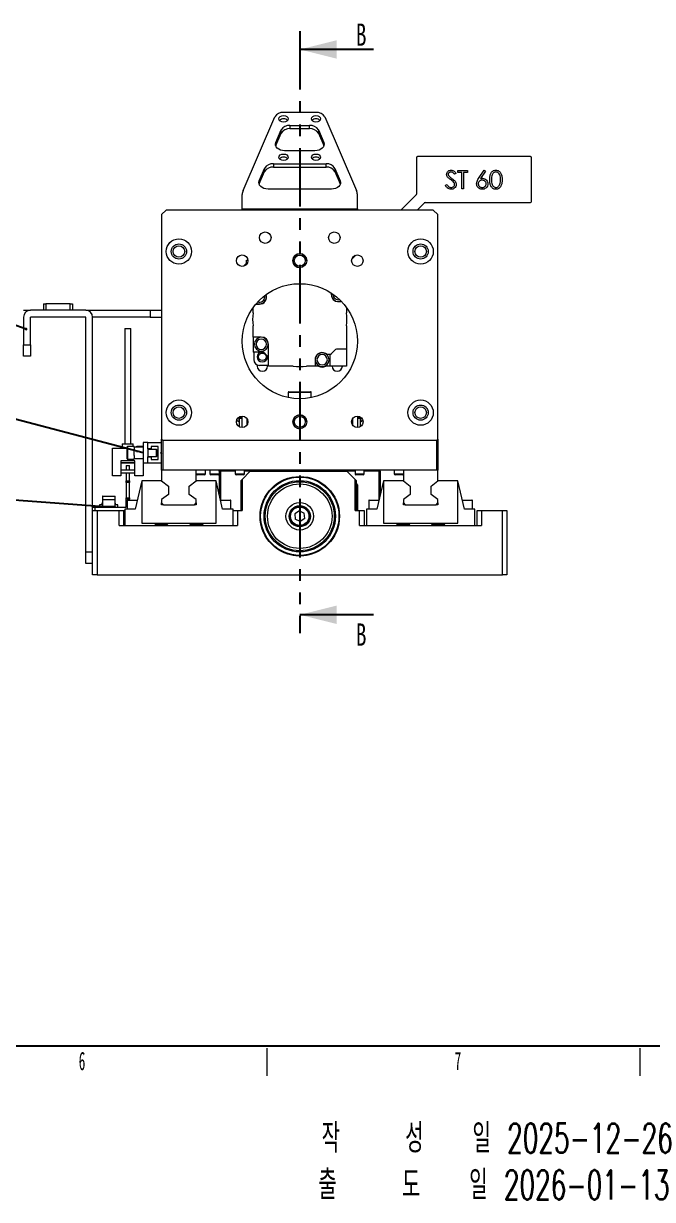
# Model space of a CAD drawing. Header units: millimetres. Extents: x 19 to 1667, y -46 to 1235.
# Drawn here: x 898 to 1171, y -46 to 465 of the extents above; entities that cross this region are included whole.
import ezdxf

# ---------------------------------------------------------------- set-up
doc = ezdxf.new("R2010")
doc.units = ezdxf.units.MM
doc.header["$LTSCALE"] = 4
doc.linetypes.add('PHANTOM', pattern=[12.7, 6.35, -1.27, 1.27, -1.27, 1.27, -1.27])
doc.layers.add('12', color=4, linetype='Continuous')
doc.layers.add('6', color=6, linetype='PHANTOM')
doc.styles.add('SLDTEXTSTYLE0', font='TXT', dxfattribs={"width": 0.62381, "bigfont": 'bigfont'})
doc.styles.add('SLDTEXTSTYLE2', font='TXT', dxfattribs={"width": 0.7})
doc.styles.add('SLDTEXTSTYLE5', font='TXT', dxfattribs={"width": 0.525})
doc.dimstyles.new('SLDDIMSTYLE0', dxfattribs={"dimtxt": 0.18, "dimasz": 1.2, "dimexe": 0, "dimexo": 0.0625, "dimgap": 0, "dimtad": 0, "dimtih": 1, "dimtoh": 1, "dimdec": 0, "dimrnd": 1e-09, "dimzin": 0, "dimdsep": 46, "dimtxsty": 'Standard', "dimblk1": 'DOT', "dimblk2": 'DOT', "dimsah": 1, "dimcen": 0.09, "dimadec": 0, "dimazin": 0, "dimtfac": 1.2, "dimtdec": 0, "dimtofl": 0, "dimtmove": 0, "dimatfit": 3, "dimldrblk": 'DOT', "dimfxl": 0, "dimfrac": 2, "dimtolj": 1, "dimtzin": 0, "dimarcsym": 0})
doc.dimstyles.new('SLDDIMSTYLE2', dxfattribs={"dimtxt": 0.18, "dimasz": 3, "dimexe": 0, "dimexo": 0.0625, "dimgap": 0, "dimtad": 0, "dimtih": 1, "dimtoh": 1, "dimdec": 0, "dimrnd": 1e-09, "dimzin": 0, "dimdsep": 46, "dimtxsty": 'Standard', "dimsah": 1, "dimcen": 0.09, "dimadec": 0, "dimazin": 0, "dimtfac": 3, "dimtdec": 0, "dimtofl": 0, "dimtmove": 0, "dimatfit": 3, "dimfxl": 0, "dimfrac": 2, "dimtolj": 1, "dimtzin": 0, "dimarcsym": 0})

# ---------------------------------------------------------------- blocks, each defined once
blk = doc.blocks.new('블록12')
blk.add_line((31.99, 21.2), (1651.99, 21.2))
at = {"color": 9, "linetype": 'Continuous', "lineweight": 18}
for p, q in [((1003.99, 8.18), (1003.99, 20.18)), ((1165.99, 8.18), (1165.99, 20.18))]:
    blk.add_line(p, q, dxfattribs=at)
blk = doc.blocks.new('_Dot')
at = {"color": 0, "linetype": 'ByBlock', "lineweight": -2}
blk.add_line((-0.5, 0), (-1, 0), dxfattribs=at)
at = {"color": 0, "linetype": 'ByBlock', "const_width": 0.5}
blk.add_lwpolyline([(-0.25, 0, 1), (0.25, 0, 1)], format="xyb", close=True, dxfattribs=at)

msp = doc.modelspace()

# ---------------------------------------------------------------- linework, layer by layer
at = {"color": 7, "linetype": 'Continuous', "lineweight": 18}
for p, q in [((993.487, 392.674), (1007.275, 424.633)), ((1025.177, 426.636), (1011.101, 426.636)), ((1029.003, 424.633), (1042.791, 392.674)), ((1007.748, 413.612), (1010.062, 418.976)), ((1010.062, 417.562), (1010.062, 418.976)), ((1013.888, 420.979), (1022.39, 420.979)), ((1013.888, 420.979), (1013.888, 419.565)), ((1013.888, 419.565), (1022.39, 419.565)), ((1022.39, 419.565), (1022.39, 420.979)), ((1026.216, 418.976), (1028.53, 413.612)), ((1026.216, 418.976), (1026.216, 417.562)), ((1007.748, 412.198), (1010.062, 417.562)), ((1026.216, 417.562), (1028.53, 412.198)), ((1007.748, 412.198), (1007.701, 412.08)), ((1007.748, 413.612), (1007.748, 412.198)), ((1024.704, 409.959), (1011.574, 409.959)), ((1028.53, 412.198), (1028.53, 413.612)), ((1028.577, 412.08), (1028.53, 412.198)), ((1006.693, 404.302), (1029.585, 404.302)), ((1006.693, 404.302), (1006.693, 402.887)), ((1029.585, 402.887), (1029.585, 404.302)), ((1068.834, 406.91), (1068.834, 391.152)), ((1118.334, 407.41), (1069.334, 407.41)), ((1118.834, 387.91), (1118.834, 406.91)), ((1000.553, 396.935), (1002.867, 402.299)), ((1000.553, 395.52), (1002.867, 400.884)), ((1002.867, 400.884), (1002.867, 402.299)), ((1006.693, 402.887), (1029.585, 402.887)), ((1033.411, 402.299), (1035.725, 396.935)), ((1033.411, 402.299), (1033.411, 400.884)), ((1033.411, 400.884), (1035.725, 395.52)), ((1085.998, 400.207), (1085.354, 399.719)), ((1086.812, 401.347), (1090.985, 401.347)), ((1086.812, 400.533), (1086.812, 401.347)), ((1088.542, 400.533), (1086.812, 400.533)), ((1088.542, 393.41), (1088.542, 400.533)), ((1089.255, 400.533), (1089.255, 393.41)), ((1090.985, 400.533), (1089.255, 400.533)), ((1090.985, 401.347), (1090.985, 400.533)), ((1095.841, 397.929), (1098.21, 401.551)), ((1098.76, 401.12), (1096.663, 397.913)), ((1098.21, 401.551), (1098.76, 401.12)), ((1000.553, 395.52), (1000.506, 395.402)), ((1000.553, 396.935), (1000.553, 395.52)), ((1035.725, 395.52), (1035.725, 396.935)), ((1035.772, 395.402), (1035.725, 395.52)), ((1081.419, 394.941), (1082.09, 395.343)), ((1089.255, 393.41), (1088.542, 393.41)), ((993.139, 384.796), (993.139, 391.023)), ((1031.899, 393.281), (1004.379, 393.281)), ((1043.139, 384.796), (1043.139, 391.023)), ((1068.687, 390.799), (1062.098, 384.21)), ((960.139, 384.21), (958.139, 382.21)), ((1076.139, 384.21), (960.139, 384.21)), ((993.139, 384.21), (993.139, 384.796)), ((993.139, 384.796), (1043.139, 384.796)), ((1043.139, 384.796), (1043.139, 384.21)), ((1069.169, 384.21), (1072.223, 387.263)), ((1072.577, 387.41), (1118.334, 387.41)), ((1078.139, 382.21), (1076.139, 384.21)), ((958.139, 382.21), (958.139, 284.71)), ((1078.139, 284.71), (1078.139, 382.21)), ((1042.521, 364.632), (1040.717, 362.828)), ((995.139, 361.21), (993.704, 359.774)), ((994.939, 361.21), (994.939, 362.41)), ((994.939, 362.41), (995.631, 362.41)), ((995.139, 361.21), (994.939, 361.21)), ((994.939, 361.21), (994.939, 361.01)), ((995.139, 361.21), (995.43, 361.21)), ((1003.452, 347.373), (1003.603, 346.435)), ((1031.747, 348.182), (1031.747, 347.515)), ((1031.847, 347.515), (1031.901, 348.081)), ((1032.597, 347.515), (1032.6, 347.632)), ((906.839, 343.51), (906.839, 340.71)), ((906.839, 343.51), (907.839, 343.51)), ((907.839, 343.51), (907.839, 340.71)), ((918.439, 343.51), (907.839, 343.51)), ((918.439, 340.71), (918.439, 343.51)), ((918.439, 343.51), (919.439, 343.51)), ((919.439, 343.51), (919.439, 340.71)), ((999.035, 343.335), (1000.603, 343.335)), ((1002.799, 346.926), (1002.853, 346.435)), ((1034.847, 344.415), (1036.277, 344.415)), ((898.139, 340.71), (901.139, 340.71)), ((898.139, 337.71), (898.139, 325.71)), ((925.139, 340.71), (901.139, 340.71)), ((925.139, 337.71), (901.139, 337.71)), ((901.139, 325.71), (901.139, 337.71)), ((925.139, 340.71), (953.139, 340.71)), ((925.139, 235.71), (925.139, 337.71)), ((928.139, 253.71), (928.139, 337.71)), ((953.139, 337.71), (928.139, 337.71)), ((953.139, 340.71), (953.139, 337.71)), ((953.139, 340.71), (958.139, 340.71)), ((953.139, 337.71), (958.139, 337.71)), ((997.839, 339.571), (997.839, 341.801)), ((1038.439, 341.801), (1038.439, 339.571)), ((942.189, 332.71), (942.189, 282.71)), ((942.189, 332.71), (944.689, 332.71)), ((944.689, 282.71), (944.689, 332.71)), ((997.839, 329.015), (997.839, 333.858)), ((1038.439, 333.858), (1038.439, 323.715)), ((1001.431, 329.015), (997.839, 329.015)), ((997.839, 329.015), (997.839, 322.517)), ((898.139, 325.71), (901.139, 325.71)), ((898.139, 320.71), (898.139, 325.71)), ((901.139, 325.71), (901.139, 320.71)), ((1002.185, 322.517), (997.839, 322.517)), ((997.839, 322.515), (997.839, 322.517)), ((1002.188, 322.515), (997.839, 322.515)), ((998.139, 322.515), (998.139, 319.215)), ((1004.531, 316.415), (1004.531, 325.915)), ((1038.439, 323.715), (1034.125, 323.715)), ((1038.439, 323.715), (1038.439, 316.415)), ((901.139, 320.71), (898.139, 320.71)), ((999.626, 316.93), (999.626, 316.451)), ((1004.531, 316.715), (1000.639, 316.715)), ((1004.126, 316.451), (1004.126, 316.715)), ((1024.759, 319.179), (1024.759, 316.415)), ((1031.404, 321.415), (1030.006, 321.415)), ((1031.139, 320.729), (1031.139, 316.415)), ((1015.282, 316.415), (1004.531, 316.415)), ((1024.759, 316.415), (1020.996, 316.415)), ((1026.32, 316.415), (1024.759, 316.415)), ((1031.139, 316.415), (1029.399, 316.415)), ((1038.439, 316.415), (1031.139, 316.415)), ((1013.139, 305.01), (1013.139, 302.715)), ((1023.139, 305.01), (1013.139, 305.01)), ((1013.439, 305.31), (1022.839, 305.31)), ((1023.139, 302.715), (1023.139, 305.01)), ((991.739, 292.21), (991.739, 294.281)), ((991.739, 292.21), (991.939, 292.21)), ((991.939, 294.11), (991.939, 294.403)), ((991.939, 294.21), (993.139, 294.21)), ((991.939, 294.11), (993.139, 294.11)), ((991.939, 293.61), (991.939, 294.11)), ((993.139, 293.61), (991.939, 293.61)), ((991.939, 290.017), (991.939, 293.61)), ((993.139, 289.71), (993.139, 294.71)), ((995.139, 293.71), (995.139, 290.71)), ((1041.139, 290.71), (1041.139, 293.71)), ((1043.139, 294.71), (1043.139, 289.71)), ((1043.139, 294.21), (1044.339, 294.21)), ((1043.139, 294.11), (1044.339, 294.11)), ((1044.339, 293.61), (1043.139, 293.61)), ((1044.339, 294.403), (1044.339, 294.11)), ((1044.339, 294.11), (1044.339, 293.61)), ((1044.339, 293.61), (1044.339, 290.017)), ((1044.339, 292.21), (1044.539, 292.21)), ((1044.539, 294.281), (1044.539, 292.21)), ((941.039, 282.71), (941.039, 280.71)), ((941.039, 282.71), (945.839, 282.71)), ((943.139, 276.11), (943.139, 281.31)), ((946.139, 281.46), (943.289, 281.46)), ((943.289, 281.46), (943.289, 275.96)), ((945.839, 281.46), (945.839, 282.71)), ((946.139, 281.21), (946.139, 281.46)), ((946.139, 281.21), (946.139, 279.855)), ((950.139, 281.21), (946.139, 281.21)), ((947.139, 281.21), (947.139, 281.31)), ((950.139, 281.46), (947.289, 281.46)), ((947.289, 281.46), (947.289, 281.21)), ((952.139, 283.21), (950.139, 283.21)), ((950.139, 283.21), (950.139, 274.21)), ((952.139, 280.41), (952.139, 283.21)), ((952.139, 283.21), (958.139, 283.21)), ((956.639, 281.56), (953.639, 281.56)), ((953.639, 281.56), (953.639, 280.41)), ((956.639, 275.86), (956.639, 281.56)), ((958.139, 284.71), (958.639, 284.21)), ((958.139, 271.21), (958.139, 284.71)), ((958.639, 284.21), (1077.639, 284.21)), ((958.639, 284.21), (958.639, 271.21)), ((1077.639, 284.21), (1078.139, 284.71)), ((1077.639, 271.21), (1077.639, 284.21)), ((1078.139, 284.71), (1078.139, 271.21)), ((936.739, 268.71), (936.739, 280.71)), ((936.739, 280.71), (943.139, 280.71)), ((943.289, 275.96), (946.139, 275.96)), ((946.139, 277.564), (946.139, 279.855)), ((946.139, 277.564), (946.139, 276.21)), ((946.139, 276.21), (950.139, 276.21)), ((946.139, 275.96), (946.139, 276.21)), ((953.639, 280.41), (952.139, 280.41)), ((952.139, 280.41), (952.139, 277.01)), ((955.859, 280.21), (952.139, 280.21)), ((952.139, 277.21), (955.859, 277.21)), ((952.139, 274.21), (952.139, 277.01)), ((952.139, 277.01), (953.639, 277.01)), ((953.639, 277.01), (953.639, 275.86)), ((953.639, 275.86), (956.639, 275.86)), ((956.139, 279.929), (955.859, 280.21)), ((955.859, 277.21), (955.859, 280.21)), ((955.859, 277.21), (956.139, 277.49)), ((956.139, 277.49), (956.139, 279.929)), ((958.139, 279.21), (957.639, 278.71)), ((957.639, 278.71), (958.139, 278.21)), ((946.439, 275.21), (940.439, 275.21)), ((940.439, 275.21), (940.439, 268.71)), ((940.439, 274.51), (946.439, 274.51)), ((946.439, 274.21), (940.439, 274.21)), ((940.439, 271.31), (946.439, 271.31)), ((942.689, 273.21), (944.189, 273.21)), ((942.689, 273.21), (942.689, 271.31)), ((944.189, 271.31), (944.189, 273.21)), ((946.439, 268.71), (946.439, 275.21)), ((950.139, 274.21), (950.139, 268.71)), ((952.139, 274.21), (950.139, 274.21)), ((958.139, 274.21), (952.139, 274.21)), ((958.139, 271.21), (958.139, 266.51)), ((958.639, 271.21), (958.139, 271.21)), ((1077.639, 271.21), (958.639, 271.21)), ((973.139, 266.51), (973.139, 271.21)), ((977.139, 269.61), (977.139, 271.21)), ((979.139, 271.21), (979.139, 269.61)), ((983.139, 270.71), (983.139, 271.21)), ((983.639, 271.21), (983.139, 270.71)), ((983.639, 271.21), (983.639, 270.71)), ((990.139, 271.21), (990.139, 269.61)), ((994.139, 269.61), (994.139, 271.21)), ((1042.139, 271.21), (1042.139, 269.61)), ((1046.139, 269.61), (1046.139, 271.21)), ((1052.639, 270.71), (1052.639, 271.21)), ((1053.139, 270.71), (1052.639, 271.21)), ((1059.139, 271.21), (1059.139, 269.61)), ((1063.139, 271.21), (1063.139, 266.51)), ((1078.139, 271.21), (1077.639, 271.21)), ((1078.139, 266.51), (1078.139, 271.21)), ((940.439, 268.71), (936.739, 268.71)), ((940.439, 270.11), (946.439, 270.11)), ((942.689, 270.11), (942.689, 266.624)), ((942.689, 266.624), (944.189, 266.624)), ((942.689, 265.917), (942.689, 266.624)), ((944.189, 265.917), (942.689, 265.917)), ((942.689, 265.917), (942.689, 259.253)), ((944.189, 266.624), (944.189, 270.11)), ((944.189, 266.624), (944.189, 265.917)), ((944.189, 259.253), (944.189, 265.917)), ((950.139, 268.71), (946.439, 268.71)), ((949.489, 266.51), (946.638, 254.21)), ((958.139, 266.51), (949.489, 266.51)), ((949.489, 266.51), (949.489, 248.175)), ((958.139, 266.51), (961.139, 264.26)), ((970.139, 264.26), (973.139, 266.51)), ((973.139, 269.61), (977.139, 269.61)), ((981.789, 266.51), (973.139, 266.51)), ((976.739, 269.21), (973.539, 269.21)), ((979.139, 269.61), (983.139, 269.61)), ((982.739, 269.21), (979.539, 269.21)), ((981.789, 248.175), (981.789, 266.51)), ((984.64, 254.21), (981.789, 266.51)), ((983.639, 270.71), (983.139, 270.71)), ((983.139, 270.71), (983.139, 260.685)), ((990.139, 270.71), (983.639, 270.71)), ((983.639, 270.71), (983.639, 258.528)), ((990.139, 269.61), (994.139, 269.61)), ((993.739, 269.21), (990.539, 269.21)), ((992.639, 266.71), (993.139, 267.21)), ((992.639, 253.71), (992.639, 266.71)), ((996.639, 270.71), (993.139, 267.21)), ((993.139, 267.21), (993.139, 253.71)), ((996.639, 270.71), (994.139, 270.71)), ((996.639, 270.71), (1038.639, 270.71)), ((1015.213, 268.21), (1018.139, 268.21)), ((1018.139, 268.21), (1021.065, 268.21)), ((1042.139, 270.71), (1038.639, 270.71)), ((1042.139, 267.21), (1038.639, 270.71)), ((1042.139, 269.61), (1046.139, 269.61)), ((1042.139, 253.71), (1042.139, 267.21)), ((1042.139, 267.21), (1042.639, 266.71)), ((1045.739, 269.21), (1042.539, 269.21)), ((1042.639, 266.71), (1042.639, 253.71)), ((1052.639, 270.71), (1046.139, 270.71)), ((1054.489, 266.51), (1051.638, 254.21)), ((1052.639, 258.528), (1052.639, 270.71)), ((1053.139, 270.71), (1052.639, 270.71)), ((1053.139, 260.685), (1053.139, 270.71)), ((1063.139, 266.51), (1054.489, 266.51)), ((1054.489, 266.51), (1054.489, 248.175)), ((1059.139, 269.61), (1063.139, 269.61)), ((1062.739, 269.21), (1059.539, 269.21)), ((1063.139, 266.51), (1066.139, 264.26)), ((1075.139, 264.26), (1078.139, 266.51)), ((1086.789, 266.51), (1078.139, 266.51)), ((1086.789, 248.175), (1086.789, 266.51)), ((1089.64, 254.21), (1086.789, 266.51)), ((961.139, 260.71), (958.139, 258.46)), ((961.139, 264.26), (961.139, 260.71)), ((970.139, 260.71), (970.139, 264.26)), ((973.139, 258.46), (970.139, 260.71)), ((1043.139, 264.894), (1043.139, 253.71)), ((1066.139, 260.71), (1063.139, 258.46)), ((1066.139, 264.26), (1066.139, 260.71)), ((1075.139, 260.71), (1075.139, 264.26)), ((1078.139, 258.46), (1075.139, 260.71)), ((931.139, 256.21), (931.139, 255.21)), ((932.389, 256.21), (931.139, 256.21)), ((932.189, 256.91), (932.189, 256.21)), ((932.389, 256.91), (932.189, 256.91)), ((932.189, 255.41), (932.189, 255.21)), ((938.089, 255.41), (932.189, 255.41)), ((932.389, 259.76), (932.389, 258.26)), ((937.889, 259.76), (932.389, 259.76)), ((932.389, 258.26), (932.389, 255.41)), ((937.889, 258.26), (932.389, 258.26)), ((932.539, 259.91), (937.739, 259.91)), ((932.539, 258.41), (937.739, 258.41)), ((937.889, 258.26), (937.889, 259.76)), ((937.889, 255.41), (937.889, 258.26)), ((938.089, 256.91), (937.889, 256.91)), ((939.139, 256.21), (937.889, 256.21)), ((938.089, 256.21), (938.089, 256.91)), ((938.089, 255.21), (938.089, 255.41)), ((939.139, 255.21), (939.139, 256.21)), ((942.689, 258.546), (942.689, 259.253)), ((942.689, 259.253), (944.189, 259.253)), ((942.689, 255.21), (942.689, 258.546)), ((944.189, 258.546), (942.689, 258.546)), ((943.139, 258.01), (943.139, 254.21)), ((947.519, 258.01), (943.139, 258.01)), ((943.339, 258.21), (947.565, 258.21)), ((944.189, 259.253), (944.189, 258.546)), ((944.189, 258.21), (944.189, 258.546)), ((958.139, 258.46), (958.139, 256.96)), ((958.139, 256.96), (958.889, 256.21)), ((958.139, 256.21), (958.139, 256.96)), ((958.889, 256.21), (958.139, 256.21)), ((958.889, 256.21), (972.389, 256.21)), ((972.389, 256.21), (973.139, 256.96)), ((973.139, 256.21), (972.389, 256.21)), ((973.139, 256.96), (973.139, 258.46)), ((973.139, 256.96), (973.139, 256.21)), ((983.723, 258.21), (987.939, 258.21)), ((988.139, 258.01), (983.759, 258.01)), ((988.139, 254.21), (988.139, 258.01)), ((1048.139, 258.01), (1048.139, 254.21)), ((1052.519, 258.01), (1048.139, 258.01)), ((1048.339, 258.21), (1052.565, 258.21)), ((1063.139, 258.46), (1063.139, 256.96)), ((1063.139, 256.96), (1063.889, 256.21)), ((1063.139, 256.21), (1063.139, 256.96)), ((1063.889, 256.21), (1063.139, 256.21)), ((1063.889, 256.21), (1077.389, 256.21)), ((1077.389, 256.21), (1078.139, 256.96)), ((1078.139, 256.21), (1077.389, 256.21)), ((1078.139, 256.96), (1078.139, 258.46)), ((1078.139, 256.96), (1078.139, 256.21)), ((1088.713, 258.21), (1092.939, 258.21)), ((1093.139, 258.01), (1088.759, 258.01)), ((1093.139, 254.21), (1093.139, 258.01)), ((928.139, 255.21), (929.139, 255.21)), ((928.139, 225.71), (928.139, 253.71)), ((928.139, 253.71), (930.139, 253.71)), ((929.139, 255.21), (929.139, 253.71)), ((929.139, 255.21), (942.689, 255.21)), ((930.139, 253.71), (930.139, 225.71)), ((930.139, 253.71), (939.639, 253.71)), ((939.639, 247.21), (939.639, 253.71)), ((939.639, 253.71), (941.639, 253.71)), ((941.639, 253.71), (942.139, 253.71)), ((941.639, 253.71), (941.639, 247.21)), ((942.139, 254.21), (942.139, 247.21)), ((946.638, 254.21), (942.139, 254.21)), ((989.139, 254.21), (984.64, 254.21)), ((989.139, 253.71), (989.139, 254.21)), ((989.139, 247.21), (989.139, 253.71)), ((989.139, 253.71), (991.139, 253.71)), ((991.139, 253.71), (991.139, 247.21)), ((991.139, 253.71), (993.139, 253.71)), ((1017.947, 253.56), (1016.008, 252.218)), ((1016.008, 252.218), (1016.2, 249.868)), ((1017.947, 253.56), (1020.078, 252.551)), ((1020.27, 250.201), (1020.078, 252.551)), ((1042.139, 253.71), (1044.139, 253.71)), ((1044.139, 247.21), (1044.139, 253.71)), ((1044.139, 253.71), (1046.139, 253.71)), ((1046.139, 253.71), (1046.139, 247.21)), ((1047.139, 254.21), (1047.139, 247.21)), ((1051.638, 254.21), (1047.139, 254.21)), ((1094.139, 254.21), (1089.64, 254.21)), ((1094.139, 247.21), (1094.139, 254.21)), ((1095.139, 247.21), (1095.139, 253.71)), ((1095.139, 253.71), (1097.139, 253.71)), ((1097.139, 253.71), (1097.139, 247.21)), ((1097.139, 253.71), (1106.139, 253.71)), ((1106.139, 225.71), (1106.139, 253.71)), ((1106.139, 253.71), (1108.139, 253.71)), ((1108.139, 253.71), (1108.139, 225.71)), ((939.639, 247.21), (991.139, 247.21)), ((949.489, 248.175), (981.789, 248.175)), ((955.064, 247.21), (955.547, 247.692)), ((955.547, 247.692), (960.457, 247.692)), ((960.457, 247.692), (960.939, 247.21)), ((970.339, 247.21), (970.822, 247.692)), ((970.822, 247.692), (975.732, 247.692)), ((975.732, 247.692), (976.214, 247.21)), ((1018.331, 248.86), (1016.2, 249.868)), ((1020.27, 250.201), (1018.331, 248.86)), ((1044.139, 247.21), (1097.139, 247.21)), ((1054.489, 248.175), (1086.789, 248.175)), ((1060.064, 247.21), (1060.547, 247.692)), ((1060.547, 247.692), (1065.457, 247.692)), ((1065.457, 247.692), (1065.939, 247.21)), ((1075.339, 247.21), (1075.822, 247.692)), ((1075.822, 247.692), (1080.732, 247.692)), ((1080.732, 247.692), (1081.214, 247.21)), ((925.139, 235.71), (928.139, 235.71)), ((925.139, 230.71), (925.139, 235.71)), ((928.139, 230.71), (925.139, 230.71)), ((1018.139, 234.21), (1015.213, 234.21)), ((1021.065, 234.21), (1018.139, 234.21)), ((930.139, 225.71), (928.139, 225.71)), ((930.139, 225.71), (1106.139, 225.71)), ((1108.139, 225.71), (1106.139, 225.71))]:
    msp.add_line(p, q, dxfattribs=at)
at = {"color": 7, "linetype": 'Continuous', "lineweight": 18, "flags": 128}
for points in [[(1011.101, 425.222), (1011.866, 425.114), (1012.515, 424.808), (1012.949, 424.349), (1013.101, 423.808), (1012.949, 423.267), (1012.515, 422.808), (1011.866, 422.501), (1011.101, 422.394), (1010.335, 422.501), (1009.687, 422.808), (1009.253, 423.267), (1009.101, 423.808), (1009.253, 424.349), (1009.687, 424.808), (1010.335, 425.114), (1011.101, 425.222)], [(1025.177, 425.222), (1025.943, 425.114), (1026.591, 424.808), (1027.025, 424.349), (1027.177, 423.808), (1027.025, 423.267), (1026.591, 422.808), (1025.943, 422.501), (1025.177, 422.394), (1024.412, 422.501), (1023.763, 422.808), (1023.33, 423.267), (1023.177, 423.808), (1023.33, 424.349), (1023.763, 424.808), (1024.412, 425.114), (1025.177, 425.222)], [(1011.574, 409.959), (1010.649, 410.035), (1009.774, 410.261), (1008.997, 410.624), (1008.359, 411.104), (1007.896, 411.675), (1007.632, 412.307), (1007.582, 412.964), (1007.748, 413.612)], [(1028.53, 413.612), (1028.696, 412.964), (1028.646, 412.307), (1028.382, 411.675), (1027.919, 411.104), (1027.281, 410.624), (1026.504, 410.261), (1025.629, 410.035), (1024.704, 409.959)], [(1011.101, 408.544), (1011.866, 408.437), (1012.515, 408.13), (1012.949, 407.671), (1013.101, 407.13), (1012.949, 406.589), (1012.515, 406.13), (1011.866, 405.824), (1011.101, 405.716), (1010.335, 405.824), (1009.687, 406.13), (1009.253, 406.589), (1009.101, 407.13), (1009.253, 407.671), (1009.687, 408.13), (1010.335, 408.437), (1011.101, 408.544)], [(1025.177, 408.544), (1025.943, 408.437), (1026.591, 408.13), (1027.025, 407.671), (1027.177, 407.13), (1027.025, 406.589), (1026.591, 406.13), (1025.943, 405.824), (1025.177, 405.716), (1024.412, 405.824), (1023.763, 406.13), (1023.33, 406.589), (1023.177, 407.13), (1023.33, 407.671), (1023.763, 408.13), (1024.412, 408.437), (1025.177, 408.544)], [(1004.379, 393.281), (1003.454, 393.358), (1002.579, 393.583), (1001.802, 393.946), (1001.164, 394.426), (1000.701, 394.997), (1000.437, 395.629), (1000.387, 396.287), (1000.553, 396.935)], [(1035.725, 396.935), (1035.891, 396.287), (1035.841, 395.629), (1035.577, 394.997), (1035.114, 394.426), (1034.476, 393.946), (1033.699, 393.583), (1032.824, 393.358), (1031.899, 393.281)], [(994.029, 364.546), (994.374, 364.362), (994.474, 364.324)], [(1041.804, 364.324), (1041.904, 364.362), (1042.249, 364.546)]]:
    msp.add_lwpolyline(points, dxfattribs=at)
at = {"color": 7, "linetype": 'Continuous', "lineweight": 18}
for centre, radius in [((1003.139, 372.21), 2.5), ((1033.139, 372.21), 2.5), ((965.639, 366.21), 5.5), ((965.639, 366.21), 3.3), ((965.639, 366.21), 2.5), ((1070.639, 366.21), 5.5), ((1070.639, 366.21), 3.3), ((1070.639, 366.21), 2.5), ((993.139, 362.21), 2.5), ((1018.139, 362.21), 3), ((1018.139, 362.21), 2.4), ((1043.139, 362.21), 2.5), ((1018.139, 327.21), 25), ((1001.876, 320.451), 1.65), ((965.639, 296.21), 5.5), ((1070.639, 296.21), 5.5), ((965.639, 296.21), 3.3), ((965.639, 296.21), 2.5), ((1070.639, 296.21), 3.3), ((1070.639, 296.21), 2.5), ((993.139, 292.21), 2.5), ((1018.139, 292.21), 3), ((1018.139, 292.21), 2.4), ((1043.139, 292.21), 2.5), ((1018.139, 251.21), 17.25), ((1018.139, 251.21), 17), ((1018.139, 251.21), 15.5), ((1018.139, 251.21), 15), ((1018.139, 251.21), 14), ((1018.139, 251.21), 6), ((1018.139, 251.21), 4.6), ((1018.139, 251.21), 4.25), ((1018.139, 251.21), 4)]:
    msp.add_circle(centre, radius, dxfattribs=at)
for centre, radius, start, end in [((1010.79, 422.574), 4.074, 85.63, 149.64041), ((1025.488, 422.574), 4.074, 30.35959, 94.37), ((1010.993, 421.598), 2.213, 87.20096, 137.21434), ((1013.577, 416.917), 4.074, 85.63, 149.64041), ((1013.577, 415.503), 4.074, 85.63, 149.64041), ((1011.209, 421.598), 2.213, 42.78566, 92.79904), ((1022.701, 416.917), 4.074, 30.35959, 94.37), ((1022.701, 415.503), 4.074, 30.35959, 94.37), ((1025.177, 421.471), 2.378, 43.25606, 136.74394), ((1006.382, 400.239), 4.074, 85.63, 149.64041), ((1010.993, 404.92), 2.213, 87.20096, 137.21434), ((1011.209, 404.92), 2.213, 42.78566, 92.79904), ((1025.177, 404.793), 2.378, 43.25606, 136.74394), ((1029.896, 400.239), 4.074, 30.35959, 94.37), ((1069.334, 406.91), 0.5, 90, 180), ((1118.334, 406.91), 0.5, 0, 90), ((1006.382, 398.825), 4.074, 85.63, 149.64041), ((1029.896, 398.825), 4.074, 30.35959, 94.37), ((997.294, 391.009), 4.155, 156.37822, 179.80254), ((1038.984, 391.009), 4.155, 0.19746, 23.62178), ((1068.334, 391.152), 0.5, 315, 0), ((1072.577, 386.91), 0.5, 90, 135), ((1118.334, 387.91), 0.5, 270, 0), ((1018.139, 362.21), 3, 90, 270), ((1018.139, 362.21), 3, 360, 90), ((1000.603, 346.435), 3.1, 270, 19.18765), ((1034.847, 347.515), 3.1, 180, 270), ((1034.847, 347.515), 3, 180, 291.98005), ((1034.847, 347.515), 2.25, 180, 283.36638), ((1000.603, 346.435), 3, 245.42111, 360), ((1000.603, 346.435), 2.25, 251.60885, 360), ((901.139, 337.71), 3, 90, 180), ((925.139, 337.71), 3, 0, 90), ((1018.139, 336.715), 20.5, 171.99003, 188.00994), ((1018.139, 336.715), 20.5, 351.99005, 8.00986), ((1001.431, 325.915), 3, 0, 180), ((1001.431, 325.915), 2.25, 0, 180), ((1001.431, 325.915), 3.1, 0, 90), ((1001.431, 325.915), 3, 180, 0), ((1001.431, 325.915), 2.25, 180, 0), ((1001.876, 320.451), 2.25, 113.49548, 180), ((999.931, 318.507), 4.6, 0, 60.66137), ((1027.859, 319.179), 3.1, 46.16445, 180), ((1027.859, 319.179), 3, 0, 180), ((1018.139, 336.715), 20.25, 310.92606, 318.78979), ((1034.125, 322.715), 1, 90, 138.78979), ((1000.639, 319.215), 2.5, 180, 270), ((1001.876, 320.451), 2.25, 180, 358.60613), ((1027.859, 319.179), 3, 180, 0), ((1027.859, 319.179), 2.25, 0, 180), ((1027.859, 319.179), 2.25, 180, 0), ((1032.139, 320.729), 1, 136.94383, 180), ((1001.876, 316.451), 2.25, 180, 0), ((1018.139, 336.715), 20.5, 261.99006, 278.00997), ((1027.859, 319.179), 3.164, 240.87651, 299.12349), ((1034.402, 316.451), 2.25, 180, 0), ((1013.439, 305.01), 0.3, 90, 180), ((1022.839, 305.01), 0.3, 0, 90), ((993.856, 296.21), 4.525, 226.55077, 242.11552), ((1018.139, 292.21), 3, 90, 270), ((1018.139, 292.21), 3, 360, 90), ((1042.423, 296.21), 4.525, 297.88448, 313.44923), ((943.289, 281.31), 0.15, 90, 180), ((947.289, 281.31), 0.15, 90, 180), ((943.289, 276.11), 0.15, 180, 270), ((973.539, 269.61), 0.4, 180, 270), ((976.739, 269.61), 0.4, 270, 0), ((979.539, 269.61), 0.4, 180, 270), ((982.739, 269.61), 0.4, 270, 360), ((990.539, 269.61), 0.4, 180, 270), ((993.739, 269.61), 0.4, 270, 360), ((1042.539, 269.61), 0.4, 180, 270), ((1018.139, 251.21), 28.5, 28.69441, 30.72279), ((1045.739, 269.61), 0.4, 270, 360), ((1059.539, 269.61), 0.4, 180, 270), ((1062.739, 269.61), 0.4, 270, 0), ((932.539, 259.76), 0.15, 90, 180), ((932.539, 258.26), 0.15, 90, 180), ((937.739, 259.76), 0.15, 0, 90), ((937.739, 258.26), 0.15, 0, 90), ((943.339, 258.01), 0.2, 90, 180), ((987.939, 258.01), 0.2, 360, 90), ((1048.339, 258.01), 0.2, 90, 180), ((1092.939, 258.01), 0.2, 0, 90)]:
    msp.add_arc(centre, radius, start, end, dxfattribs=at)
for points, knots in [([(1081.928, 399.698), (1081.962, 399.98), (1082.031, 400.544), (1082.573, 401.155), (1083.221, 401.494), (1083.663, 401.532), (1083.883, 401.551)], [0, 0, 0, 0, 0.2795526, 0.5587984, 0.7793777, 1, 1, 1, 1]), ([(1082.371, 398.49), (1082.231, 398.696), (1081.982, 399.064), (1081.944, 399.504), (1081.928, 399.698)], [0, 0, 0, 0, 0.5598405, 1, 1, 1, 1]), ([(1083.672, 397.41), (1083.413, 397.593), (1082.951, 397.92), (1082.548, 398.316), (1082.371, 398.49)], [0, 0, 0, 0, 0.5604127, 1, 1, 1, 1]), ([(1083.804, 400.737), (1083.643, 400.724), (1083.321, 400.7), (1082.933, 400.452), (1082.679, 400.112), (1082.653, 399.859), (1082.64, 399.732)], [0, 0, 0, 0, 0.2802743, 0.5599314, 0.7799201, 1, 1, 1, 1]), ([(1082.64, 399.732), (1082.649, 399.621), (1082.668, 399.4), (1082.84, 399.034), (1083.04, 398.831), (1083.163, 398.706)], [0, 0, 0, 0, 0.2799464, 0.5597741, 1, 1, 1, 1]), ([(1083.163, 398.706), (1083.359, 398.554), (1083.709, 398.283), (1084.071, 398.028), (1084.23, 397.916)], [0, 0, 0, 0, 0.5599058, 1, 1, 1, 1]), ([(1085.354, 399.719), (1085.13, 400.007), (1084.817, 400.408), (1084.23, 400.704), (1083.946, 400.726), (1083.804, 400.737)], [0, 0, 0, 0, 0.55981847, 0.77984795, 1, 1, 1, 1]), ([(1083.883, 401.551), (1084.128, 401.527), (1084.617, 401.479), (1085.382, 401.012), (1085.764, 400.513), (1085.998, 400.207)], [0, 0, 0, 0, 0.2797499, 0.5595012, 1, 1, 1, 1]), ([(1100.652, 397.375), (1100.663, 397.839), (1100.684, 398.764), (1100.968, 399.908), (1101.461, 400.701), (1101.976, 401.176), (1102.61, 401.494), (1103.074, 401.532), (1103.306, 401.551)], [0, 0, 0, 0, 0.2505259, 0.5001642, 0.6252727, 0.7501982, 0.8751106, 1, 1, 1, 1]), ([(1103.33, 400.737), (1103.148, 400.719), (1102.784, 400.682), (1102.301, 400.403), (1101.916, 400.012), (1101.564, 399.37), (1101.386, 398.466), (1101.372, 397.741), (1101.364, 397.379)], [0, 0, 0, 0, 0.1248745, 0.2498892, 0.3747257, 0.4997892, 0.7494997, 1, 1, 1, 1]), ([(1103.306, 401.551), (1103.539, 401.532), (1104.007, 401.495), (1104.859, 401.08), (1105.619, 400.138), (1106.006, 398.775), (1106.032, 397.843), (1106.045, 397.375)], [0, 0, 0, 0, 0.1251695, 0.2503357, 0.4988652, 0.7490161, 1, 1, 1, 1]), ([(1105.333, 397.379), (1105.322, 397.742), (1105.301, 398.467), (1105.045, 399.533), (1104.517, 400.31), (1103.875, 400.679), (1103.511, 400.718), (1103.33, 400.737)], [0, 0, 0, 0, 0.2509212, 0.5013084, 0.7496415, 0.8749087, 1, 1, 1, 1]), ([(1083.833, 393.206), (1083.539, 393.236), (1082.952, 393.295), (1082.047, 393.893), (1081.657, 394.543), (1081.419, 394.941)], [0, 0, 0, 0, 0.2798798, 0.5596658, 1, 1, 1, 1]), ([(1082.09, 395.343), (1082.326, 394.981), (1082.655, 394.475), (1083.327, 394.073), (1083.664, 394.038), (1083.833, 394.02)], [0, 0, 0, 0, 0.5593206, 0.7797817, 1, 1, 1, 1]), ([(1085.103, 396.145), (1084.858, 396.406), (1084.421, 396.874), (1083.901, 397.246), (1083.672, 397.41)], [0, 0, 0, 0, 0.5594958, 1, 1, 1, 1]), ([(1083.833, 394.02), (1084.046, 394.042), (1084.472, 394.085), (1084.994, 394.405), (1085.325, 394.863), (1085.367, 395.198), (1085.388, 395.366)], [0, 0, 0, 0, 0.2802764, 0.5601478, 0.7801531, 1, 1, 1, 1]), ([(1086.1, 395.354), (1086.056, 395.03), (1085.967, 394.38), (1085.332, 393.688), (1084.599, 393.268), (1084.088, 393.227), (1083.833, 393.206)], [0, 0, 0, 0, 0.2791829, 0.5590851, 0.779446, 1, 1, 1, 1]), ([(1084.23, 397.916), (1084.728, 397.547), (1085.421, 397.034), (1086.011, 396.079), (1086.07, 395.596), (1086.1, 395.354)], [0, 0, 0, 0, 0.5601154, 0.7802838, 1, 1, 1, 1]), ([(1085.388, 395.366), (1085.368, 395.524), (1085.333, 395.807), (1085.173, 396.041), (1085.103, 396.145)], [0, 0, 0, 0, 0.5589902, 1, 1, 1, 1]), ([(1094.953, 395.623), (1095.031, 396.088), (1095.17, 396.919), (1095.635, 397.619), (1095.841, 397.929)], [0, 0, 0, 0, 0.5582731, 1, 1, 1, 1]), ([(1097.357, 393.206), (1097.002, 393.249), (1096.292, 393.334), (1095.491, 393.979), (1095.036, 394.787), (1094.981, 395.345), (1094.953, 395.623)], [0, 0, 0, 0, 0.2796696, 0.5590848, 0.7795576, 1, 1, 1, 1]), ([(1097.335, 397.175), (1097.093, 397.154), (1096.61, 397.113), (1096.054, 396.696), (1095.718, 396.163), (1095.683, 395.784), (1095.666, 395.595)], [0, 0, 0, 0, 0.2801117, 0.5594886, 0.7797065, 1, 1, 1, 1]), ([(1095.666, 395.595), (1095.7, 395.351), (1095.768, 394.863), (1096.263, 394.359), (1096.821, 394.064), (1097.204, 394.035), (1097.396, 394.02)], [0, 0, 0, 0, 0.279059, 0.5588204, 0.7793034, 1, 1, 1, 1]), ([(1096.663, 397.913), (1096.815, 397.937), (1097.088, 397.98), (1097.363, 397.986), (1097.485, 397.989)], [0, 0, 0, 0, 0.5599103, 1, 1, 1, 1]), ([(1099.126, 395.595), (1099.089, 395.843), (1099.016, 396.341), (1098.496, 396.843), (1097.922, 397.133), (1097.531, 397.161), (1097.335, 397.175)], [0, 0, 0, 0, 0.2787605, 0.5586322, 0.7791533, 1, 1, 1, 1]), ([(1099.838, 395.637), (1099.797, 395.274), (1099.715, 394.548), (1099.037, 393.743), (1098.211, 393.287), (1097.642, 393.233), (1097.357, 393.206)], [0, 0, 0, 0, 0.27963082, 0.55896032, 0.77947827, 1, 1, 1, 1]), ([(1097.396, 394.02), (1097.639, 394.045), (1098.127, 394.094), (1098.692, 394.5), (1099.065, 395.02), (1099.106, 395.403), (1099.126, 395.595)], [0, 0, 0, 0, 0.280018, 0.5598526, 0.7799871, 1, 1, 1, 1]), ([(1097.485, 397.989), (1097.832, 397.949), (1098.528, 397.869), (1099.301, 397.233), (1099.769, 396.457), (1099.815, 395.911), (1099.838, 395.637)], [0, 0, 0, 0, 0.2796348, 0.5593243, 0.7795259, 1, 1, 1, 1]), ([(1103.306, 393.206), (1103.074, 393.225), (1102.611, 393.263), (1101.768, 393.679), (1101.024, 394.626), (1100.687, 395.988), (1100.664, 396.913), (1100.652, 397.375)], [0, 0, 0, 0, 0.1251812, 0.250351, 0.4987777, 0.7489456, 1, 1, 1, 1]), ([(1101.364, 397.379), (1101.372, 397.016), (1101.386, 396.291), (1101.593, 395.211), (1102.142, 394.443), (1102.785, 394.079), (1103.148, 394.04), (1103.33, 394.02)], [0, 0, 0, 0, 0.2510852, 0.5013708, 0.7496281, 0.8748771, 1, 1, 1, 1]), ([(1106.045, 397.375), (1106.033, 396.909), (1106.007, 395.977), (1105.621, 394.615), (1104.856, 393.679), (1104.006, 393.263), (1103.539, 393.225), (1103.306, 393.206)], [0, 0, 0, 0, 0.25100191, 0.50113776, 0.74961167, 0.87480684, 1, 1, 1, 1]), ([(1103.33, 394.02), (1103.546, 394.048), (1103.98, 394.102), (1104.65, 394.555), (1104.888, 395.069), (1105.033, 395.383)], [0, 0, 0, 0, 0.2802572, 0.5607811, 1, 1, 1, 1]), ([(1105.033, 395.383), (1105.134, 395.749), (1105.314, 396.403), (1105.327, 397.08), (1105.333, 397.379)], [0, 0, 0, 0, 0.5595988, 1, 1, 1, 1])]:
    msp.add_open_spline(points, degree=3, knots=knots, dxfattribs=at)
at = {"layer": '6'}
msp.add_line((1018.139, 461.947), (1018.139, 200.399), dxfattribs=at)
at = {"layer": '6', "linetype": 'Continuous'}
for p, q in [((1050.139, 453.947), (1018.139, 453.947)), ((1050.139, 208.399), (1018.139, 208.399))]:
    msp.add_line(p, q, dxfattribs=at)
at = {"layer": '6'}
for points in [[(1018.139, 453.947), (1034.139, 449.947), (1034.139, 457.947)], [(1018.139, 208.399), (1034.139, 204.399), (1034.139, 212.399)]]:
    msp.add_solid(points, dxfattribs=at)

# ---------------------------------------------------------------- block references
at = {"color": 7, "linetype": 'Continuous'}
msp.add_blockref('블록12', (0, 0), dxfattribs=at)

# ---------------------------------------------------------------- texts
at = {"layer": '12'}
for s, insert, char_height, attachment_point, style in [('6', (923.552, 18.594), 8, 2, 'SLDTEXTSTYLE5'), ('7', (1086.825, 18.594), 8, 2, 'SLDTEXTSTYLE5'), ('작    성   일 2025-12-26', (1027.642, -12.569), 12.7, 1, 'SLDTEXTSTYLE0'), ('출    도   일 2026-01-13', (1026.222, -32.878), 12.7, 1, 'SLDTEXTSTYLE0')]:
    msp.add_mtext(s, dxfattribs=dict(at, insert=insert, char_height=char_height, attachment_point=attachment_point, style=style))
at = {"layer": '6', "char_height": 9.69, "attachment_point": 1, "style": 'SLDTEXTSTYLE2'}
for insert in [(1042.507, 465.225), (1042.507, 204.643)]:
    msp.add_mtext('B', dxfattribs=dict(at, insert=insert))

# ---------------------------------------------------------------- leaders
at = {"layer": '12'}
for points, dimstyle in [([(899.255, 332.48), (842.574, 352.245)], 'SLDDIMSTYLE0'), ([(950.139, 278.71), (842.94, 306.831)], 'SLDDIMSTYLE2'), ([(935.139, 255.21), (843.419, 261.845)], 'SLDDIMSTYLE2')]:
    msp.add_leader(points, dimstyle=dimstyle, dxfattribs=at)

doc.saveas('drawing.dxf')
